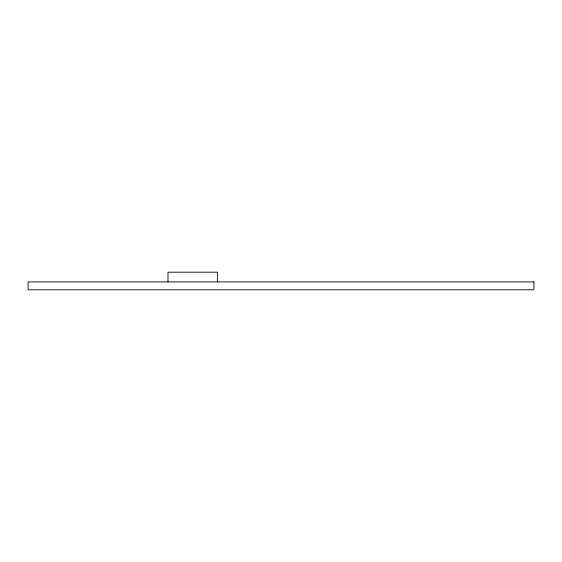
<?xml version="1.0" encoding="UTF-8"?>
<svg xmlns="http://www.w3.org/2000/svg" width="562" height="562" viewBox="0 0 562 562"><rect width="100%" height="100%" fill="white"/><g stroke="black" fill="none" stroke-linecap="round" stroke-linejoin="round"><path stroke-width="0.84" d="M217.396 281.913L217.396 272.198L167.989 272.198L167.989 281.913M533.9 281.913L28.1 281.913L28.1 289.802L533.9 289.802L533.9 281.913"/></g></svg>
